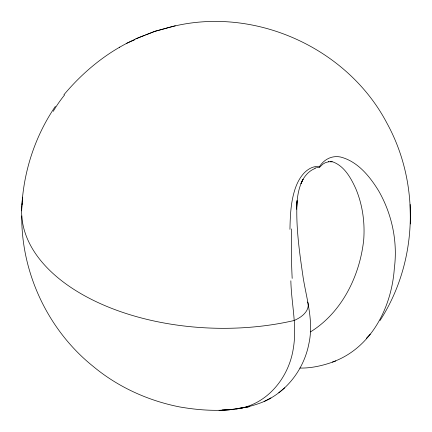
<?xml version="1.0" encoding="UTF-8"?>
<svg xmlns="http://www.w3.org/2000/svg" width="432" height="432" viewBox="0 0 432 432"><rect width="100%" height="100%" fill="white"/><g stroke="black" fill="none" stroke-linecap="round" stroke-linejoin="round"><path stroke-width="0.65" d="M289.953 229.354C290.223 216.486 290.698 203.413 294.457 191.009C297.778 179.431 305.964 165.65 319.712 166.293C322.477 161.984 326.711 158.582 331.695 157.253A33.685 25.358 78.3 0 1 340.546 157.016C357.664 161.406 369.662 176.283 378.54 190.669C391.981 213.986 397.829 241.623 394.33 268.358C391.678 307.39 371.11 348.295 332.392 362.075M165.002 28.566C249.226 3.71 346.253 45.554 386.953 123.201C420.428 183.94 417.771 262.321 380.02 320.528M21.643 210.832C22.799 173.767 34.436 137.052 55.361 106.385M22.043 204.455L22.54 197.111M63.904 94.786C85.487 69.012 112.957 47.315 144.563 35.354M366.347 338.299L370.294 334.103M21.751 215.892C21.287 273.386 48.314 330.496 93.231 366.428C117.936 387.045 148.138 400.707 179.636 406.933C206.993 411.653 236.11 412.582 262.343 402.235C286.556 392.342 303.961 369.252 308.869 343.78C313.853 321.683 306.774 299.754 303.232 278.062C299.489 252.466 295.677 226.557 297.086 200.626L296.606 209.153C296.989 198.931 298.123 188.336 303.091 179.204L300.969 183.611C303.626 177.012 308.421 170.986 315.225 168.399M316.705 167.621L319.621 167.249L319.712 166.293M319.685 167.216L322.769 164.209L325.507 162.605L328.925 161.73L328.649 161.735L332.154 161.838M278.786 392.769L284.683 387.844M119.513 47.12L119.389 47.747M310.435 331.922C341.874 312.557 359.894 275.783 363.717 239.738C365.013 222.426 362.545 204.719 355.795 188.687C350.816 177.779 344.05 165.434 331.9 161.579M264.109 401.517L270.907 398.023L269.212 398.893M126.214 43.497L134.698 39.776M145.535 34.981L154.904 31.32L175.289 25.774M135.842 38.767L154.904 31.32L164.614 28.685M335.761 360.963C324.302 365.261 312.158 368.318 299.857 368.059M314.912 168.129L316.111 167.794M235.996 408.985C266.879 405.346 289.175 377.514 293.382 347.971C297.146 325.604 291.33 303.188 290.849 280.784M237.33 408.661L249.415 406.663L229.873 409.72L222.275 409.968M219.035 410.4L230.342 409.682M330.183 161.325L331.328 161.438M410.357 223.96L410.195 204.428M22.14 203.656A194.486 112.293 1.9 0 0 294.181 320.501C298.723 318.427 303.259 315.803 306.099 311.569A20.774 13.435 -16.2 0 0 308.216 305.678L308.135 303.793A18.706 12.096 -16.2 0 0 307.654 302.038M22.399 201.787A194.486 112.293 1.9 0 1 22.604 200.545M292.178 278.397A159.273 33.156 -88.1 0 1 291.481 228.933M53.244 111.305A159.268 113.94 -17.2 0 1 64.525 95.013"/></g></svg>
